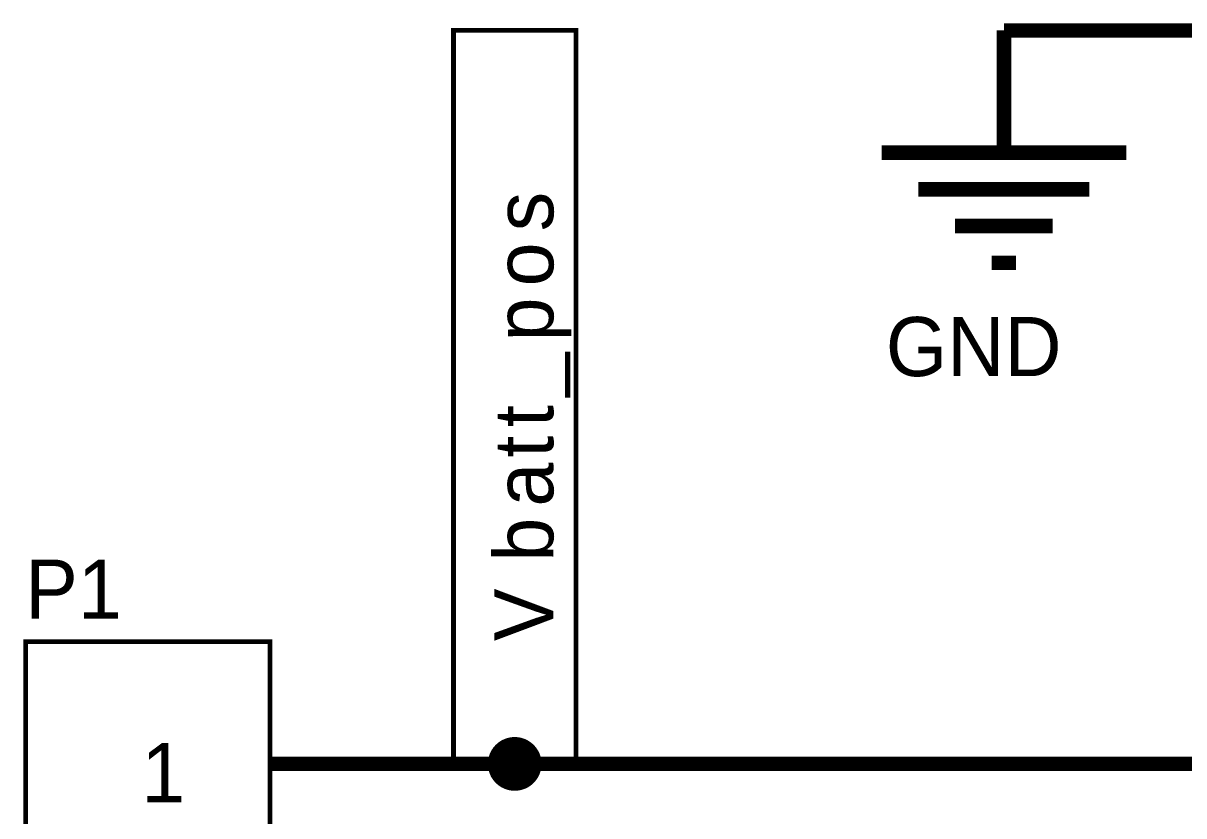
# Model space of a CAD drawing. Header units: millimetres. Extents: x 0 to 9.5, y 0 to 7.5.
# Drawn here: x 0.499 to 1.448, y 5.358 to 6.006 of the extents above; entities that cross this region are included whole.
import ezdxf

# ---------------------------------------------------------------- set-up
doc = ezdxf.new("R2010")
doc.units = ezdxf.units.MM
doc.header["$MEASUREMENT"] = 0
doc.layers.add('Sheet', color=255, linetype='Continuous')

msp = doc.modelspace()

# ---------------------------------------------------------------- linework, layer by layer
at = {"layer": 'Sheet', "const_width": 0.0039}
for points in [[(0.85055, 5.99994), (0.85055, 5.39995), (0.9506, 5.39995), (0.9506, 5.99994), (0.85055, 5.99994), (0.85055, 5.99994)], [(0.9506, 5.39995), (0.85055, 5.39995), (0.85055, 5.99994), (0.9506, 5.99994), (0.9506, 5.39995)], [(0.50068, 5.49992), (0.50068, 5.09996), (0.70058, 5.09996), (0.70058, 5.49992), (0.50068, 5.49992), (0.50068, 5.49992)], [(0.50068, 5.49992), (0.70058, 5.49992), (0.70058, 5.09996), (0.50068, 5.09996), (0.50068, 5.49992)]]:
    msp.add_lwpolyline(points, close=True, dxfattribs=at)
at = {"layer": 'Sheet'}
for points, const_width in [([(1.30058, 5.99994), (1.30058, 5.89997)], 0.0118), ([(1.30058, 5.99994), (1.50048, 5.99994)], 0.0118), ([(1.20053, 5.89997), (1.40053, 5.89997)], 0.0118), ([(1.23054, 5.86995), (1.37051, 5.86995)], 0.0118), ([(1.26056, 5.83993), (1.3405, 5.83993)], 0.0118), ([(1.29058, 5.80991), (1.31048, 5.80991)], 0.0118), ([(0.88057, 5.39995), (0.88057, 5.401), (0.88067, 5.40204), (0.88078, 5.40298), (0.88098, 5.40402), (0.88119, 5.40496), (0.88151, 5.4059), (0.88182, 5.40683), (0.88213, 5.40777), (0.88255, 5.40861), (0.88296, 5.40954), (0.88349, 5.41038), (0.88401, 5.41111), (0.88453, 5.41194), (0.88515, 5.41267), (0.88578, 5.4134), (0.8864, 5.41413), (0.88713, 5.41476), (0.88786, 5.41538), (0.88859, 5.41601), (0.88943, 5.41653), (0.89016, 5.41705), (0.89099, 5.41757), (0.89193, 5.41799), (0.89276, 5.4184), (0.8937, 5.41872), (0.89464, 5.41903), (0.89558, 5.41934), (0.89651, 5.41955), (0.89756, 5.41976), (0.89849, 5.41986), (0.89954, 5.41997), (0.90058, 5.41997)], 0.0039), ([(0.88057, 5.39995), (0.88057, 5.401), (0.88067, 5.40204), (0.88078, 5.40298), (0.88098, 5.40402), (0.88119, 5.40496), (0.88151, 5.4059), (0.88182, 5.40683), (0.88213, 5.40777), (0.88255, 5.40861), (0.88296, 5.40954), (0.88349, 5.41038), (0.88401, 5.41111), (0.88453, 5.41194), (0.88515, 5.41267), (0.88578, 5.4134), (0.8864, 5.41413), (0.88713, 5.41476), (0.88786, 5.41538), (0.88859, 5.41601), (0.88943, 5.41653), (0.89016, 5.41705), (0.89099, 5.41757), (0.89193, 5.41799), (0.89276, 5.4184), (0.8937, 5.41872), (0.89464, 5.41903), (0.89558, 5.41934), (0.89651, 5.41955), (0.89756, 5.41976), (0.89849, 5.41986), (0.89954, 5.41997), (0.90058, 5.41997)], 0.0039), ([(0.88057, 5.39995), (0.88057, 5.401), (0.88067, 5.40204), (0.88078, 5.40298), (0.88098, 5.40402), (0.88119, 5.40496), (0.88151, 5.4059), (0.88182, 5.40683), (0.88213, 5.40777), (0.88255, 5.40861), (0.88296, 5.40954), (0.88349, 5.41038), (0.88401, 5.41111), (0.88453, 5.41194), (0.88515, 5.41267), (0.88578, 5.4134), (0.8864, 5.41413), (0.88713, 5.41476), (0.88786, 5.41538), (0.88859, 5.41601), (0.88943, 5.41653), (0.89016, 5.41705), (0.89099, 5.41757), (0.89193, 5.41799), (0.89276, 5.4184), (0.8937, 5.41872), (0.89464, 5.41903), (0.89558, 5.41934), (0.89651, 5.41955), (0.89756, 5.41976), (0.89849, 5.41986), (0.89954, 5.41997), (0.90058, 5.41997)], 0.0039), ([(0.88057, 5.39995), (0.88057, 5.401), (0.88067, 5.40204), (0.88078, 5.40298), (0.88098, 5.40402), (0.88119, 5.40496), (0.88151, 5.4059), (0.88182, 5.40683), (0.88213, 5.40777), (0.88255, 5.40861), (0.88296, 5.40954), (0.88349, 5.41038), (0.88401, 5.41111), (0.88453, 5.41194), (0.88515, 5.41267), (0.88578, 5.4134), (0.8864, 5.41413), (0.88713, 5.41476), (0.88786, 5.41538), (0.88859, 5.41601), (0.88943, 5.41653), (0.89016, 5.41705), (0.89099, 5.41757), (0.89193, 5.41799), (0.89276, 5.4184), (0.8937, 5.41872), (0.89464, 5.41903), (0.89558, 5.41934), (0.89651, 5.41955), (0.89756, 5.41976), (0.89849, 5.41986), (0.89954, 5.41997), (0.90058, 5.41997)], 0.0039), ([(0.88057, 5.39995), (0.88057, 5.401), (0.88067, 5.40204), (0.88078, 5.40298), (0.88098, 5.40402), (0.88119, 5.40496), (0.88151, 5.4059), (0.88182, 5.40683), (0.88213, 5.40777), (0.88255, 5.40861), (0.88296, 5.40954), (0.88349, 5.41038), (0.88401, 5.41111), (0.88453, 5.41194), (0.88515, 5.41267), (0.88578, 5.4134), (0.8864, 5.41413), (0.88713, 5.41476), (0.88786, 5.41538), (0.88859, 5.41601), (0.88943, 5.41653), (0.89016, 5.41705), (0.89099, 5.41757), (0.89193, 5.41799), (0.89276, 5.4184), (0.8937, 5.41872), (0.89464, 5.41903), (0.89558, 5.41934), (0.89651, 5.41955), (0.89756, 5.41976), (0.89849, 5.41986), (0.89954, 5.41997), (0.90058, 5.41997)], 0.0039), ([(0.88057, 5.39995), (0.88057, 5.401), (0.88067, 5.40204), (0.88078, 5.40298), (0.88098, 5.40402), (0.88119, 5.40496), (0.88151, 5.4059), (0.88182, 5.40683), (0.88213, 5.40777), (0.88255, 5.40861), (0.88296, 5.40954), (0.88349, 5.41038), (0.88401, 5.41111), (0.88453, 5.41194), (0.88515, 5.41267), (0.88578, 5.4134), (0.8864, 5.41413), (0.88713, 5.41476), (0.88786, 5.41538), (0.88859, 5.41601), (0.88943, 5.41653), (0.89016, 5.41705), (0.89099, 5.41757), (0.89193, 5.41799), (0.89276, 5.4184), (0.8937, 5.41872), (0.89464, 5.41903), (0.89558, 5.41934), (0.89651, 5.41955), (0.89756, 5.41976), (0.89849, 5.41986), (0.89954, 5.41997), (0.90058, 5.41997)], 0.0039), ([(0.88057, 5.39995), (0.88057, 5.401), (0.88067, 5.40204), (0.88078, 5.40298), (0.88098, 5.40402), (0.88119, 5.40496), (0.88151, 5.4059), (0.88182, 5.40683), (0.88213, 5.40777), (0.88255, 5.40861), (0.88296, 5.40954), (0.88349, 5.41038), (0.88401, 5.41111), (0.88453, 5.41194), (0.88515, 5.41267), (0.88578, 5.4134), (0.8864, 5.41413), (0.88713, 5.41476), (0.88786, 5.41538), (0.88859, 5.41601), (0.88943, 5.41653), (0.89016, 5.41705), (0.89099, 5.41757), (0.89193, 5.41799), (0.89276, 5.4184), (0.8937, 5.41872), (0.89464, 5.41903), (0.89558, 5.41934), (0.89651, 5.41955), (0.89756, 5.41976), (0.89849, 5.41986), (0.89954, 5.41997), (0.90058, 5.41997)], 0.0039), ([(0.88057, 5.39995), (0.88057, 5.401), (0.88067, 5.40204), (0.88078, 5.40298), (0.88098, 5.40402), (0.88119, 5.40496), (0.88151, 5.4059), (0.88182, 5.40683), (0.88213, 5.40777), (0.88255, 5.40861), (0.88296, 5.40954), (0.88349, 5.41038), (0.88401, 5.41111), (0.88453, 5.41194), (0.88515, 5.41267), (0.88578, 5.4134), (0.8864, 5.41413), (0.88713, 5.41476), (0.88786, 5.41538), (0.88859, 5.41601), (0.88943, 5.41653), (0.89016, 5.41705), (0.89099, 5.41757), (0.89193, 5.41799), (0.89276, 5.4184), (0.8937, 5.41872), (0.89464, 5.41903), (0.89558, 5.41934), (0.89651, 5.41955), (0.89756, 5.41976), (0.89849, 5.41986), (0.89954, 5.41997), (0.90058, 5.41997)], 0.0039), ([(0.90058, 5.41997), (0.90058, 5.41997)], 0.0039), ([(0.90058, 5.41997), (0.90162, 5.41997), (0.90266, 5.41986), (0.9036, 5.41976), (0.90464, 5.41955), (0.90558, 5.41934), (0.90652, 5.41903), (0.90746, 5.41872), (0.90839, 5.4184), (0.90923, 5.41799), (0.91017, 5.41757), (0.911, 5.41705), (0.91173, 5.41653), (0.91256, 5.41601), (0.91329, 5.41538), (0.91402, 5.41476), (0.91475, 5.41413), (0.91538, 5.4134), (0.916, 5.41267), (0.91663, 5.41194), (0.91715, 5.41111), (0.91767, 5.41038), (0.91819, 5.40954), (0.91861, 5.40861), (0.91903, 5.40777), (0.91934, 5.40683), (0.91965, 5.4059), (0.91996, 5.40496), (0.92017, 5.40402), (0.92038, 5.40298), (0.92048, 5.40204), (0.92059, 5.401), (0.92059, 5.39995)], 0.0039), ([(0.90058, 5.41997), (0.90058, 5.41997)], 0.0039), ([(0.90058, 5.41997), (0.90162, 5.41997), (0.90266, 5.41986), (0.9036, 5.41976), (0.90464, 5.41955), (0.90558, 5.41934), (0.90652, 5.41903), (0.90746, 5.41872), (0.90839, 5.4184), (0.90923, 5.41799), (0.91017, 5.41757), (0.911, 5.41705), (0.91173, 5.41653), (0.91256, 5.41601), (0.91329, 5.41538), (0.91402, 5.41476), (0.91475, 5.41413), (0.91538, 5.4134), (0.916, 5.41267), (0.91663, 5.41194), (0.91715, 5.41111), (0.91767, 5.41038), (0.91819, 5.40954), (0.91861, 5.40861), (0.91903, 5.40777), (0.91934, 5.40683), (0.91965, 5.4059), (0.91996, 5.40496), (0.92017, 5.40402), (0.92038, 5.40298), (0.92048, 5.40204), (0.92059, 5.401), (0.92059, 5.39995)], 0.0039), ([(0.90058, 5.41997), (0.90058, 5.41997)], 0.0039), ([(0.90058, 5.41997), (0.90162, 5.41997), (0.90266, 5.41986), (0.9036, 5.41976), (0.90464, 5.41955), (0.90558, 5.41934), (0.90652, 5.41903), (0.90746, 5.41872), (0.90839, 5.4184), (0.90923, 5.41799), (0.91017, 5.41757), (0.911, 5.41705), (0.91173, 5.41653), (0.91256, 5.41601), (0.91329, 5.41538), (0.91402, 5.41476), (0.91475, 5.41413), (0.91538, 5.4134), (0.916, 5.41267), (0.91663, 5.41194), (0.91715, 5.41111), (0.91767, 5.41038), (0.91819, 5.40954), (0.91861, 5.40861), (0.91903, 5.40777), (0.91934, 5.40683), (0.91965, 5.4059), (0.91996, 5.40496), (0.92017, 5.40402), (0.92038, 5.40298), (0.92048, 5.40204), (0.92059, 5.401), (0.92059, 5.39995)], 0.0039), ([(0.90058, 5.41997), (0.90058, 5.41997)], 0.0039), ([(0.90058, 5.41997), (0.90162, 5.41997), (0.90266, 5.41986), (0.9036, 5.41976), (0.90464, 5.41955), (0.90558, 5.41934), (0.90652, 5.41903), (0.90746, 5.41872), (0.90839, 5.4184), (0.90923, 5.41799), (0.91017, 5.41757), (0.911, 5.41705), (0.91173, 5.41653), (0.91256, 5.41601), (0.91329, 5.41538), (0.91402, 5.41476), (0.91475, 5.41413), (0.91538, 5.4134), (0.916, 5.41267), (0.91663, 5.41194), (0.91715, 5.41111), (0.91767, 5.41038), (0.91819, 5.40954), (0.91861, 5.40861), (0.91903, 5.40777), (0.91934, 5.40683), (0.91965, 5.4059), (0.91996, 5.40496), (0.92017, 5.40402), (0.92038, 5.40298), (0.92048, 5.40204), (0.92059, 5.401), (0.92059, 5.39995)], 0.0039), ([(0.90058, 5.41997), (0.90058, 5.41997)], 0.0039), ([(0.90058, 5.41997), (0.90162, 5.41997), (0.90266, 5.41986), (0.9036, 5.41976), (0.90464, 5.41955), (0.90558, 5.41934), (0.90652, 5.41903), (0.90746, 5.41872), (0.90839, 5.4184), (0.90923, 5.41799), (0.91017, 5.41757), (0.911, 5.41705), (0.91173, 5.41653), (0.91256, 5.41601), (0.91329, 5.41538), (0.91402, 5.41476), (0.91475, 5.41413), (0.91538, 5.4134), (0.916, 5.41267), (0.91663, 5.41194), (0.91715, 5.41111), (0.91767, 5.41038), (0.91819, 5.40954), (0.91861, 5.40861), (0.91903, 5.40777), (0.91934, 5.40683), (0.91965, 5.4059), (0.91996, 5.40496), (0.92017, 5.40402), (0.92038, 5.40298), (0.92048, 5.40204), (0.92059, 5.401), (0.92059, 5.39995)], 0.0039), ([(0.90058, 5.41997), (0.90058, 5.41997)], 0.0039), ([(0.90058, 5.41997), (0.90162, 5.41997), (0.90266, 5.41986), (0.9036, 5.41976), (0.90464, 5.41955), (0.90558, 5.41934), (0.90652, 5.41903), (0.90746, 5.41872), (0.90839, 5.4184), (0.90923, 5.41799), (0.91017, 5.41757), (0.911, 5.41705), (0.91173, 5.41653), (0.91256, 5.41601), (0.91329, 5.41538), (0.91402, 5.41476), (0.91475, 5.41413), (0.91538, 5.4134), (0.916, 5.41267), (0.91663, 5.41194), (0.91715, 5.41111), (0.91767, 5.41038), (0.91819, 5.40954), (0.91861, 5.40861), (0.91903, 5.40777), (0.91934, 5.40683), (0.91965, 5.4059), (0.91996, 5.40496), (0.92017, 5.40402), (0.92038, 5.40298), (0.92048, 5.40204), (0.92059, 5.401), (0.92059, 5.39995)], 0.0039), ([(0.90058, 5.41997), (0.90058, 5.41997)], 0.0039), ([(0.90058, 5.41997), (0.90162, 5.41997), (0.90266, 5.41986), (0.9036, 5.41976), (0.90464, 5.41955), (0.90558, 5.41934), (0.90652, 5.41903), (0.90746, 5.41872), (0.90839, 5.4184), (0.90923, 5.41799), (0.91017, 5.41757), (0.911, 5.41705), (0.91173, 5.41653), (0.91256, 5.41601), (0.91329, 5.41538), (0.91402, 5.41476), (0.91475, 5.41413), (0.91538, 5.4134), (0.916, 5.41267), (0.91663, 5.41194), (0.91715, 5.41111), (0.91767, 5.41038), (0.91819, 5.40954), (0.91861, 5.40861), (0.91903, 5.40777), (0.91934, 5.40683), (0.91965, 5.4059), (0.91996, 5.40496), (0.92017, 5.40402), (0.92038, 5.40298), (0.92048, 5.40204), (0.92059, 5.401), (0.92059, 5.39995)], 0.0039), ([(0.90058, 5.41997), (0.90058, 5.41997)], 0.0039), ([(0.90058, 5.41997), (0.90162, 5.41997), (0.90266, 5.41986), (0.9036, 5.41976), (0.90464, 5.41955), (0.90558, 5.41934), (0.90652, 5.41903), (0.90746, 5.41872), (0.90839, 5.4184), (0.90923, 5.41799), (0.91017, 5.41757), (0.911, 5.41705), (0.91173, 5.41653), (0.91256, 5.41601), (0.91329, 5.41538), (0.91402, 5.41476), (0.91475, 5.41413), (0.91538, 5.4134), (0.916, 5.41267), (0.91663, 5.41194), (0.91715, 5.41111), (0.91767, 5.41038), (0.91819, 5.40954), (0.91861, 5.40861), (0.91903, 5.40777), (0.91934, 5.40683), (0.91965, 5.4059), (0.91996, 5.40496), (0.92017, 5.40402), (0.92038, 5.40298), (0.92048, 5.40204), (0.92059, 5.401), (0.92059, 5.39995)], 0.0039), ([(0.70058, 5.39995), (0.80063, 5.39995)], 0.0118), ([(0.80063, 5.39995), (0.90058, 5.39995), (1.60053, 5.39995)], 0.0118), ([(0.90058, 5.37994), (0.89954, 5.37994), (0.89849, 5.38005), (0.89756, 5.38015), (0.89651, 5.38036), (0.89558, 5.38057), (0.89464, 5.38088), (0.8937, 5.38119), (0.89276, 5.3815), (0.89193, 5.38192), (0.89099, 5.38234), (0.89016, 5.38286), (0.88943, 5.38338), (0.88859, 5.3839), (0.88786, 5.38453), (0.88713, 5.38515), (0.8864, 5.38578), (0.88578, 5.38651), (0.88515, 5.38724), (0.88453, 5.38797), (0.88401, 5.3888), (0.88349, 5.38953), (0.88296, 5.39036), (0.88255, 5.3913), (0.88213, 5.39214), (0.88182, 5.39307), (0.88151, 5.39401), (0.88119, 5.39495), (0.88098, 5.39589), (0.88078, 5.39693), (0.88067, 5.39787), (0.88057, 5.39891), (0.88057, 5.39995)], 0.0039), ([(0.88057, 5.39995), (0.88057, 5.39995)], 0.0039), ([(0.90058, 5.37994), (0.89954, 5.37994), (0.89849, 5.38005), (0.89756, 5.38015), (0.89651, 5.38036), (0.89558, 5.38057), (0.89464, 5.38088), (0.8937, 5.38119), (0.89276, 5.3815), (0.89193, 5.38192), (0.89099, 5.38234), (0.89016, 5.38286), (0.88943, 5.38338), (0.88859, 5.3839), (0.88786, 5.38453), (0.88713, 5.38515), (0.8864, 5.38578), (0.88578, 5.38651), (0.88515, 5.38724), (0.88453, 5.38797), (0.88401, 5.3888), (0.88349, 5.38953), (0.88296, 5.39036), (0.88255, 5.3913), (0.88213, 5.39214), (0.88182, 5.39307), (0.88151, 5.39401), (0.88119, 5.39495), (0.88098, 5.39589), (0.88078, 5.39693), (0.88067, 5.39787), (0.88057, 5.39891), (0.88057, 5.39995)], 0.0039), ([(0.88057, 5.39995), (0.88057, 5.39995)], 0.0039), ([(0.90058, 5.37994), (0.89954, 5.37994), (0.89849, 5.38005), (0.89756, 5.38015), (0.89651, 5.38036), (0.89558, 5.38057), (0.89464, 5.38088), (0.8937, 5.38119), (0.89276, 5.3815), (0.89193, 5.38192), (0.89099, 5.38234), (0.89016, 5.38286), (0.88943, 5.38338), (0.88859, 5.3839), (0.88786, 5.38453), (0.88713, 5.38515), (0.8864, 5.38578), (0.88578, 5.38651), (0.88515, 5.38724), (0.88453, 5.38797), (0.88401, 5.3888), (0.88349, 5.38953), (0.88296, 5.39036), (0.88255, 5.3913), (0.88213, 5.39214), (0.88182, 5.39307), (0.88151, 5.39401), (0.88119, 5.39495), (0.88098, 5.39589), (0.88078, 5.39693), (0.88067, 5.39787), (0.88057, 5.39891), (0.88057, 5.39995)], 0.0039), ([(0.88057, 5.39995), (0.88057, 5.39995)], 0.0039), ([(0.90058, 5.37994), (0.89954, 5.37994), (0.89849, 5.38005), (0.89756, 5.38015), (0.89651, 5.38036), (0.89558, 5.38057), (0.89464, 5.38088), (0.8937, 5.38119), (0.89276, 5.3815), (0.89193, 5.38192), (0.89099, 5.38234), (0.89016, 5.38286), (0.88943, 5.38338), (0.88859, 5.3839), (0.88786, 5.38453), (0.88713, 5.38515), (0.8864, 5.38578), (0.88578, 5.38651), (0.88515, 5.38724), (0.88453, 5.38797), (0.88401, 5.3888), (0.88349, 5.38953), (0.88296, 5.39036), (0.88255, 5.3913), (0.88213, 5.39214), (0.88182, 5.39307), (0.88151, 5.39401), (0.88119, 5.39495), (0.88098, 5.39589), (0.88078, 5.39693), (0.88067, 5.39787), (0.88057, 5.39891), (0.88057, 5.39995)], 0.0039), ([(0.88057, 5.39995), (0.88057, 5.39995)], 0.0039), ([(0.90058, 5.37994), (0.89954, 5.37994), (0.89849, 5.38005), (0.89756, 5.38015), (0.89651, 5.38036), (0.89558, 5.38057), (0.89464, 5.38088), (0.8937, 5.38119), (0.89276, 5.3815), (0.89193, 5.38192), (0.89099, 5.38234), (0.89016, 5.38286), (0.88943, 5.38338), (0.88859, 5.3839), (0.88786, 5.38453), (0.88713, 5.38515), (0.8864, 5.38578), (0.88578, 5.38651), (0.88515, 5.38724), (0.88453, 5.38797), (0.88401, 5.3888), (0.88349, 5.38953), (0.88296, 5.39036), (0.88255, 5.3913), (0.88213, 5.39214), (0.88182, 5.39307), (0.88151, 5.39401), (0.88119, 5.39495), (0.88098, 5.39589), (0.88078, 5.39693), (0.88067, 5.39787), (0.88057, 5.39891), (0.88057, 5.39995)], 0.0039), ([(0.88057, 5.39995), (0.88057, 5.39995)], 0.0039), ([(0.90058, 5.37994), (0.89954, 5.37994), (0.89849, 5.38005), (0.89756, 5.38015), (0.89651, 5.38036), (0.89558, 5.38057), (0.89464, 5.38088), (0.8937, 5.38119), (0.89276, 5.3815), (0.89193, 5.38192), (0.89099, 5.38234), (0.89016, 5.38286), (0.88943, 5.38338), (0.88859, 5.3839), (0.88786, 5.38453), (0.88713, 5.38515), (0.8864, 5.38578), (0.88578, 5.38651), (0.88515, 5.38724), (0.88453, 5.38797), (0.88401, 5.3888), (0.88349, 5.38953), (0.88296, 5.39036), (0.88255, 5.3913), (0.88213, 5.39214), (0.88182, 5.39307), (0.88151, 5.39401), (0.88119, 5.39495), (0.88098, 5.39589), (0.88078, 5.39693), (0.88067, 5.39787), (0.88057, 5.39891), (0.88057, 5.39995)], 0.0039), ([(0.88057, 5.39995), (0.88057, 5.39995)], 0.0039), ([(0.90058, 5.37994), (0.89954, 5.37994), (0.89849, 5.38005), (0.89756, 5.38015), (0.89651, 5.38036), (0.89558, 5.38057), (0.89464, 5.38088), (0.8937, 5.38119), (0.89276, 5.3815), (0.89193, 5.38192), (0.89099, 5.38234), (0.89016, 5.38286), (0.88943, 5.38338), (0.88859, 5.3839), (0.88786, 5.38453), (0.88713, 5.38515), (0.8864, 5.38578), (0.88578, 5.38651), (0.88515, 5.38724), (0.88453, 5.38797), (0.88401, 5.3888), (0.88349, 5.38953), (0.88296, 5.39036), (0.88255, 5.3913), (0.88213, 5.39214), (0.88182, 5.39307), (0.88151, 5.39401), (0.88119, 5.39495), (0.88098, 5.39589), (0.88078, 5.39693), (0.88067, 5.39787), (0.88057, 5.39891), (0.88057, 5.39995)], 0.0039), ([(0.88057, 5.39995), (0.88057, 5.39995)], 0.0039), ([(0.90058, 5.37994), (0.89954, 5.37994), (0.89849, 5.38005), (0.89756, 5.38015), (0.89651, 5.38036), (0.89558, 5.38057), (0.89464, 5.38088), (0.8937, 5.38119), (0.89276, 5.3815), (0.89193, 5.38192), (0.89099, 5.38234), (0.89016, 5.38286), (0.88943, 5.38338), (0.88859, 5.3839), (0.88786, 5.38453), (0.88713, 5.38515), (0.8864, 5.38578), (0.88578, 5.38651), (0.88515, 5.38724), (0.88453, 5.38797), (0.88401, 5.3888), (0.88349, 5.38953), (0.88296, 5.39036), (0.88255, 5.3913), (0.88213, 5.39214), (0.88182, 5.39307), (0.88151, 5.39401), (0.88119, 5.39495), (0.88098, 5.39589), (0.88078, 5.39693), (0.88067, 5.39787), (0.88057, 5.39891), (0.88057, 5.39995)], 0.0039), ([(0.88057, 5.39995), (0.88057, 5.39995)], 0.0039), ([(0.92059, 5.39995), (0.92059, 5.39891), (0.92048, 5.39787), (0.92038, 5.39693), (0.92017, 5.39589), (0.91996, 5.39495), (0.91965, 5.39401), (0.91934, 5.39307), (0.91903, 5.39214), (0.91861, 5.3913), (0.91819, 5.39036), (0.91767, 5.38953), (0.91715, 5.3888), (0.91663, 5.38797), (0.916, 5.38724), (0.91538, 5.38651), (0.91475, 5.38578), (0.91402, 5.38515), (0.91329, 5.38453), (0.91256, 5.3839), (0.91173, 5.38338), (0.911, 5.38286), (0.91017, 5.38234), (0.90923, 5.38192), (0.90839, 5.3815), (0.90746, 5.38119), (0.90652, 5.38088), (0.90558, 5.38057), (0.90464, 5.38036), (0.9036, 5.38015), (0.90266, 5.38005), (0.90162, 5.37994), (0.90058, 5.37994)], 0.0039), ([(0.92059, 5.39995), (0.92059, 5.39891), (0.92048, 5.39787), (0.92038, 5.39693), (0.92017, 5.39589), (0.91996, 5.39495), (0.91965, 5.39401), (0.91934, 5.39307), (0.91903, 5.39214), (0.91861, 5.3913), (0.91819, 5.39036), (0.91767, 5.38953), (0.91715, 5.3888), (0.91663, 5.38797), (0.916, 5.38724), (0.91538, 5.38651), (0.91475, 5.38578), (0.91402, 5.38515), (0.91329, 5.38453), (0.91256, 5.3839), (0.91173, 5.38338), (0.911, 5.38286), (0.91017, 5.38234), (0.90923, 5.38192), (0.90839, 5.3815), (0.90746, 5.38119), (0.90652, 5.38088), (0.90558, 5.38057), (0.90464, 5.38036), (0.9036, 5.38015), (0.90266, 5.38005), (0.90162, 5.37994), (0.90058, 5.37994)], 0.0039), ([(0.92059, 5.39995), (0.92059, 5.39891), (0.92048, 5.39787), (0.92038, 5.39693), (0.92017, 5.39589), (0.91996, 5.39495), (0.91965, 5.39401), (0.91934, 5.39307), (0.91903, 5.39214), (0.91861, 5.3913), (0.91819, 5.39036), (0.91767, 5.38953), (0.91715, 5.3888), (0.91663, 5.38797), (0.916, 5.38724), (0.91538, 5.38651), (0.91475, 5.38578), (0.91402, 5.38515), (0.91329, 5.38453), (0.91256, 5.3839), (0.91173, 5.38338), (0.911, 5.38286), (0.91017, 5.38234), (0.90923, 5.38192), (0.90839, 5.3815), (0.90746, 5.38119), (0.90652, 5.38088), (0.90558, 5.38057), (0.90464, 5.38036), (0.9036, 5.38015), (0.90266, 5.38005), (0.90162, 5.37994), (0.90058, 5.37994)], 0.0039), ([(0.92059, 5.39995), (0.92059, 5.39891), (0.92048, 5.39787), (0.92038, 5.39693), (0.92017, 5.39589), (0.91996, 5.39495), (0.91965, 5.39401), (0.91934, 5.39307), (0.91903, 5.39214), (0.91861, 5.3913), (0.91819, 5.39036), (0.91767, 5.38953), (0.91715, 5.3888), (0.91663, 5.38797), (0.916, 5.38724), (0.91538, 5.38651), (0.91475, 5.38578), (0.91402, 5.38515), (0.91329, 5.38453), (0.91256, 5.3839), (0.91173, 5.38338), (0.911, 5.38286), (0.91017, 5.38234), (0.90923, 5.38192), (0.90839, 5.3815), (0.90746, 5.38119), (0.90652, 5.38088), (0.90558, 5.38057), (0.90464, 5.38036), (0.9036, 5.38015), (0.90266, 5.38005), (0.90162, 5.37994), (0.90058, 5.37994)], 0.0039), ([(0.92059, 5.39995), (0.92059, 5.39891), (0.92048, 5.39787), (0.92038, 5.39693), (0.92017, 5.39589), (0.91996, 5.39495), (0.91965, 5.39401), (0.91934, 5.39307), (0.91903, 5.39214), (0.91861, 5.3913), (0.91819, 5.39036), (0.91767, 5.38953), (0.91715, 5.3888), (0.91663, 5.38797), (0.916, 5.38724), (0.91538, 5.38651), (0.91475, 5.38578), (0.91402, 5.38515), (0.91329, 5.38453), (0.91256, 5.3839), (0.91173, 5.38338), (0.911, 5.38286), (0.91017, 5.38234), (0.90923, 5.38192), (0.90839, 5.3815), (0.90746, 5.38119), (0.90652, 5.38088), (0.90558, 5.38057), (0.90464, 5.38036), (0.9036, 5.38015), (0.90266, 5.38005), (0.90162, 5.37994), (0.90058, 5.37994)], 0.0039), ([(0.92059, 5.39995), (0.92059, 5.39891), (0.92048, 5.39787), (0.92038, 5.39693), (0.92017, 5.39589), (0.91996, 5.39495), (0.91965, 5.39401), (0.91934, 5.39307), (0.91903, 5.39214), (0.91861, 5.3913), (0.91819, 5.39036), (0.91767, 5.38953), (0.91715, 5.3888), (0.91663, 5.38797), (0.916, 5.38724), (0.91538, 5.38651), (0.91475, 5.38578), (0.91402, 5.38515), (0.91329, 5.38453), (0.91256, 5.3839), (0.91173, 5.38338), (0.911, 5.38286), (0.91017, 5.38234), (0.90923, 5.38192), (0.90839, 5.3815), (0.90746, 5.38119), (0.90652, 5.38088), (0.90558, 5.38057), (0.90464, 5.38036), (0.9036, 5.38015), (0.90266, 5.38005), (0.90162, 5.37994), (0.90058, 5.37994)], 0.0039), ([(0.92059, 5.39995), (0.92059, 5.39891), (0.92048, 5.39787), (0.92038, 5.39693), (0.92017, 5.39589), (0.91996, 5.39495), (0.91965, 5.39401), (0.91934, 5.39307), (0.91903, 5.39214), (0.91861, 5.3913), (0.91819, 5.39036), (0.91767, 5.38953), (0.91715, 5.3888), (0.91663, 5.38797), (0.916, 5.38724), (0.91538, 5.38651), (0.91475, 5.38578), (0.91402, 5.38515), (0.91329, 5.38453), (0.91256, 5.3839), (0.91173, 5.38338), (0.911, 5.38286), (0.91017, 5.38234), (0.90923, 5.38192), (0.90839, 5.3815), (0.90746, 5.38119), (0.90652, 5.38088), (0.90558, 5.38057), (0.90464, 5.38036), (0.9036, 5.38015), (0.90266, 5.38005), (0.90162, 5.37994), (0.90058, 5.37994)], 0.0039), ([(0.92059, 5.39995), (0.92059, 5.39891), (0.92048, 5.39787), (0.92038, 5.39693), (0.92017, 5.39589), (0.91996, 5.39495), (0.91965, 5.39401), (0.91934, 5.39307), (0.91903, 5.39214), (0.91861, 5.3913), (0.91819, 5.39036), (0.91767, 5.38953), (0.91715, 5.3888), (0.91663, 5.38797), (0.916, 5.38724), (0.91538, 5.38651), (0.91475, 5.38578), (0.91402, 5.38515), (0.91329, 5.38453), (0.91256, 5.3839), (0.91173, 5.38338), (0.911, 5.38286), (0.91017, 5.38234), (0.90923, 5.38192), (0.90839, 5.3815), (0.90746, 5.38119), (0.90652, 5.38088), (0.90558, 5.38057), (0.90464, 5.38036), (0.9036, 5.38015), (0.90266, 5.38005), (0.90162, 5.37994), (0.90058, 5.37994)], 0.0039), ([(0.92059, 5.39995), (0.92059, 5.39995), (0.92059, 5.39995), (0.92059, 5.39995), (0.92059, 5.39995), (0.92059, 5.39995), (0.92059, 5.39995), (0.92059, 5.39995), (0.92059, 5.39995), (0.92059, 5.39995), (0.92059, 5.39995), (0.92059, 5.39995), (0.92059, 5.39995), (0.92059, 5.39995), (0.92059, 5.39995), (0.92059, 5.39995), (0.92059, 5.39995), (0.92059, 5.39995), (0.92059, 5.39995), (0.92059, 5.39995), (0.92059, 5.39995), (0.92059, 5.39995), (0.92059, 5.39995), (0.92059, 5.39995), (0.92059, 5.39995), (0.92059, 5.39995), (0.92059, 5.39995), (0.92059, 5.39995), (0.92059, 5.39995), (0.92059, 5.39995), (0.92059, 5.39995), (0.92059, 5.39995), (0.92059, 5.39995)], 0.0039), ([(0.92059, 5.39995), (0.92059, 5.39995)], 0.0039), ([(0.92059, 5.39995), (0.92059, 5.39995), (0.92059, 5.39995), (0.92059, 5.39995), (0.92059, 5.39995), (0.92059, 5.39995), (0.92059, 5.39995), (0.92059, 5.39995), (0.92059, 5.39995), (0.92059, 5.39995), (0.92059, 5.39995), (0.92059, 5.39995), (0.92059, 5.39995), (0.92059, 5.39995), (0.92059, 5.39995), (0.92059, 5.39995), (0.92059, 5.39995), (0.92059, 5.39995), (0.92059, 5.39995), (0.92059, 5.39995), (0.92059, 5.39995), (0.92059, 5.39995), (0.92059, 5.39995), (0.92059, 5.39995), (0.92059, 5.39995), (0.92059, 5.39995), (0.92059, 5.39995), (0.92059, 5.39995), (0.92059, 5.39995), (0.92059, 5.39995), (0.92059, 5.39995), (0.92059, 5.39995), (0.92059, 5.39995)], 0.0039), ([(0.92059, 5.39995), (0.92059, 5.39995)], 0.0039), ([(0.92059, 5.39995), (0.92059, 5.39995), (0.92059, 5.39995), (0.92059, 5.39995), (0.92059, 5.39995), (0.92059, 5.39995), (0.92059, 5.39995), (0.92059, 5.39995), (0.92059, 5.39995), (0.92059, 5.39995), (0.92059, 5.39995), (0.92059, 5.39995), (0.92059, 5.39995), (0.92059, 5.39995), (0.92059, 5.39995), (0.92059, 5.39995), (0.92059, 5.39995), (0.92059, 5.39995), (0.92059, 5.39995), (0.92059, 5.39995), (0.92059, 5.39995), (0.92059, 5.39995), (0.92059, 5.39995), (0.92059, 5.39995), (0.92059, 5.39995), (0.92059, 5.39995), (0.92059, 5.39995), (0.92059, 5.39995), (0.92059, 5.39995), (0.92059, 5.39995), (0.92059, 5.39995), (0.92059, 5.39995), (0.92059, 5.39995)], 0.0039), ([(0.92059, 5.39995), (0.92059, 5.39995)], 0.0039), ([(0.92059, 5.39995), (0.92059, 5.39995), (0.92059, 5.39995), (0.92059, 5.39995), (0.92059, 5.39995), (0.92059, 5.39995), (0.92059, 5.39995), (0.92059, 5.39995), (0.92059, 5.39995), (0.92059, 5.39995), (0.92059, 5.39995), (0.92059, 5.39995), (0.92059, 5.39995), (0.92059, 5.39995), (0.92059, 5.39995), (0.92059, 5.39995), (0.92059, 5.39995), (0.92059, 5.39995), (0.92059, 5.39995), (0.92059, 5.39995), (0.92059, 5.39995), (0.92059, 5.39995), (0.92059, 5.39995), (0.92059, 5.39995), (0.92059, 5.39995), (0.92059, 5.39995), (0.92059, 5.39995), (0.92059, 5.39995), (0.92059, 5.39995), (0.92059, 5.39995), (0.92059, 5.39995), (0.92059, 5.39995), (0.92059, 5.39995)], 0.0039), ([(0.92059, 5.39995), (0.92059, 5.39995)], 0.0039), ([(0.92059, 5.39995), (0.92059, 5.39995), (0.92059, 5.39995), (0.92059, 5.39995), (0.92059, 5.39995), (0.92059, 5.39995), (0.92059, 5.39995), (0.92059, 5.39995), (0.92059, 5.39995), (0.92059, 5.39995), (0.92059, 5.39995), (0.92059, 5.39995), (0.92059, 5.39995), (0.92059, 5.39995), (0.92059, 5.39995), (0.92059, 5.39995), (0.92059, 5.39995), (0.92059, 5.39995), (0.92059, 5.39995), (0.92059, 5.39995), (0.92059, 5.39995), (0.92059, 5.39995), (0.92059, 5.39995), (0.92059, 5.39995), (0.92059, 5.39995), (0.92059, 5.39995), (0.92059, 5.39995), (0.92059, 5.39995), (0.92059, 5.39995), (0.92059, 5.39995), (0.92059, 5.39995), (0.92059, 5.39995), (0.92059, 5.39995)], 0.0039), ([(0.92059, 5.39995), (0.92059, 5.39995)], 0.0039), ([(0.92059, 5.39995), (0.92059, 5.39995), (0.92059, 5.39995), (0.92059, 5.39995), (0.92059, 5.39995), (0.92059, 5.39995), (0.92059, 5.39995), (0.92059, 5.39995), (0.92059, 5.39995), (0.92059, 5.39995), (0.92059, 5.39995), (0.92059, 5.39995), (0.92059, 5.39995), (0.92059, 5.39995), (0.92059, 5.39995), (0.92059, 5.39995), (0.92059, 5.39995), (0.92059, 5.39995), (0.92059, 5.39995), (0.92059, 5.39995), (0.92059, 5.39995), (0.92059, 5.39995), (0.92059, 5.39995), (0.92059, 5.39995), (0.92059, 5.39995), (0.92059, 5.39995), (0.92059, 5.39995), (0.92059, 5.39995), (0.92059, 5.39995), (0.92059, 5.39995), (0.92059, 5.39995), (0.92059, 5.39995), (0.92059, 5.39995)], 0.0039), ([(0.92059, 5.39995), (0.92059, 5.39995)], 0.0039), ([(0.92059, 5.39995), (0.92059, 5.39995), (0.92059, 5.39995), (0.92059, 5.39995), (0.92059, 5.39995), (0.92059, 5.39995), (0.92059, 5.39995), (0.92059, 5.39995), (0.92059, 5.39995), (0.92059, 5.39995), (0.92059, 5.39995), (0.92059, 5.39995), (0.92059, 5.39995), (0.92059, 5.39995), (0.92059, 5.39995), (0.92059, 5.39995), (0.92059, 5.39995), (0.92059, 5.39995), (0.92059, 5.39995), (0.92059, 5.39995), (0.92059, 5.39995), (0.92059, 5.39995), (0.92059, 5.39995), (0.92059, 5.39995), (0.92059, 5.39995), (0.92059, 5.39995), (0.92059, 5.39995), (0.92059, 5.39995), (0.92059, 5.39995), (0.92059, 5.39995), (0.92059, 5.39995), (0.92059, 5.39995), (0.92059, 5.39995)], 0.0039), ([(0.92059, 5.39995), (0.92059, 5.39995)], 0.0039), ([(0.92059, 5.39995), (0.92059, 5.39995), (0.92059, 5.39995), (0.92059, 5.39995), (0.92059, 5.39995), (0.92059, 5.39995), (0.92059, 5.39995), (0.92059, 5.39995), (0.92059, 5.39995), (0.92059, 5.39995), (0.92059, 5.39995), (0.92059, 5.39995), (0.92059, 5.39995), (0.92059, 5.39995), (0.92059, 5.39995), (0.92059, 5.39995), (0.92059, 5.39995), (0.92059, 5.39995), (0.92059, 5.39995), (0.92059, 5.39995), (0.92059, 5.39995), (0.92059, 5.39995), (0.92059, 5.39995), (0.92059, 5.39995), (0.92059, 5.39995), (0.92059, 5.39995), (0.92059, 5.39995), (0.92059, 5.39995), (0.92059, 5.39995), (0.92059, 5.39995), (0.92059, 5.39995), (0.92059, 5.39995), (0.92059, 5.39995)], 0.0039), ([(0.92059, 5.39995), (0.92059, 5.39995)], 0.0039)]:
    msp.add_lwpolyline(points, dxfattribs=dict(at, const_width=const_width))
at = {"layer": 'Sheet', "const_width": 0.02}
msp.add_lwpolyline([(0.89, 5.4, 1), (0.91, 5.4, 1)], format="xyb", close=True, dxfattribs=at)

# ---------------------------------------------------------------- texts
at = {"layer": 'Sheet'}
for s, p in [('s', (0.93216, 5.83556)), ('o', (0.93216, 5.79053)), ('p', (0.93216, 5.7455)), ('_', (0.93216, 5.70047)), ('t', (0.93216, 5.67545)), ('t', (0.93216, 5.65043)), ('a', (0.93216, 5.61041)), ('b', (0.93216, 5.56538)), ('V', (0.93216, 5.50033))]:
    msp.add_text(s, height=0.04837, rotation=90, dxfattribs=at).set_placement(p)
for s, height, p in [('GND', 0.048366, (1.20397, 5.71714)), ('P1', 0.048366, (0.50026, 5.51868)), ('1', 0.04837, (0.59531, 5.36858))]:
    msp.add_text(s, height=height, dxfattribs=at).set_placement(p)

doc.saveas('drawing.dxf')
